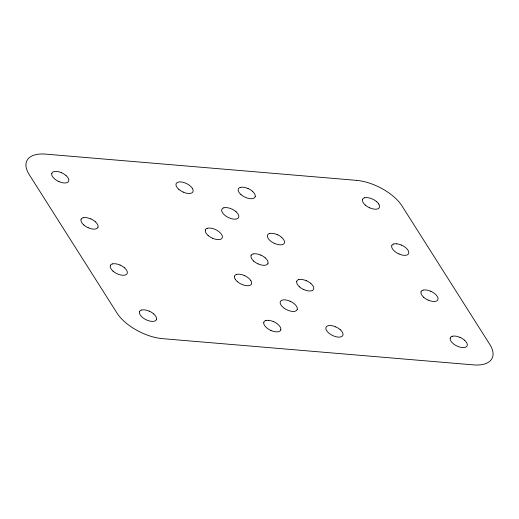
<?xml version="1.0" encoding="UTF-8"?>
<svg xmlns="http://www.w3.org/2000/svg" width="519" height="519" viewBox="0 0 519 519"><rect width="100%" height="100%" fill="white"/><g stroke="black" fill="none" stroke-linecap="round" stroke-linejoin="round"><path stroke-width="0.78" d="M61.553 172.775A9.264 4.535 26.3 0 0 53.879 171.627A9.336 4.567 26.3 0 0 51.77 173.398M61.566 172.749A9.336 4.567 26.3 0 1 65.991 175.526M58.984 181.611A9.271 4.535 26.3 0 0 66.666 182.759A9.336 4.567 26.3 0 0 68.755 180.962A9.271 4.535 26.3 0 0 66.004 175.584M58.958 181.611A9.336 4.567 26.3 0 1 54.534 178.834A9.271 4.535 26.3 0 1 51.796 173.443M88.23 227.744A9.271 4.535 26.3 0 0 95.911 228.898A9.336 4.567 26.3 0 0 98 227.095M83.831 224.987A9.271 4.535 26.3 0 1 81.094 219.595M83.176 217.805A9.271 4.535 26.3 0 1 90.857 218.953M95.249 221.717A9.271 4.535 26.3 0 1 97.994 227.108M88.172 227.737A9.336 4.567 26.3 0 1 83.754 224.967M80.983 219.531A9.336 4.567 26.3 0 1 83.079 217.733M90.812 218.888A9.336 4.567 26.3 0 1 95.237 221.658M113.064 271.119A9.264 4.535 26.3 0 1 110.32 265.728M112.402 263.944A9.264 4.535 26.3 0 1 120.077 265.092M112.999 271.1A9.336 4.567 26.3 0 0 117.424 273.876A9.264 4.535 26.3 0 0 122.419 275.226A9.271 4.535 26.3 0 0 125.157 275.031A9.336 4.567 26.3 0 0 127.252 273.228A9.271 4.535 26.3 0 0 124.502 267.849M120.058 265.021A9.336 4.567 26.3 0 1 124.482 267.798M110.281 265.696A9.336 4.567 26.3 0 1 112.37 263.892M141.616 310.064A9.264 4.535 26.3 0 1 149.297 311.212M153.689 313.969A9.264 4.535 26.3 0 1 156.427 319.36M156.498 319.367A9.342 4.574 26.3 0 1 154.403 321.164A9.271 4.535 26.3 0 1 146.721 320.015A9.342 4.574 26.3 0 1 142.238 317.232A9.264 4.535 26.3 0 1 140.247 314.942A9.271 4.535 26.3 0 1 139.527 311.828M139.475 311.802A9.342 4.574 26.3 0 1 141.564 309.999M149.303 311.153A9.342 4.574 26.3 0 1 153.728 313.93M364.598 197.836A9.264 4.535 26.3 0 1 372.272 198.985A9.336 4.567 26.3 0 1 376.71 201.742M369.645 207.814A9.336 4.567 26.3 0 1 365.22 205.044M362.457 199.614A9.336 4.567 26.3 0 1 364.552 197.81M369.703 207.821A9.264 4.535 26.3 0 0 377.378 208.975A9.336 4.567 26.3 0 0 379.473 207.172A9.271 4.535 26.3 0 0 378.753 204.058M365.311 205.063A9.264 4.535 26.3 0 1 362.573 199.672M376.723 201.794A9.264 4.535 26.3 0 1 378.76 204.09M398.949 253.953A9.271 4.535 26.3 0 0 406.624 255.108A9.336 4.567 26.3 0 0 408.719 253.304A9.271 4.535 26.3 0 0 405.968 247.926A9.336 4.567 26.3 0 0 401.563 245.104M396.607 243.82A9.271 4.535 26.3 0 1 401.576 245.169M391.761 245.792A9.271 4.535 26.3 0 0 394.498 251.177A9.336 4.567 26.3 0 0 398.923 253.953M393.843 244.001A9.271 4.535 26.3 0 1 396.581 243.807M391.735 245.747A9.336 4.567 26.3 0 1 393.83 243.949M428.194 300.092A9.271 4.535 26.3 0 0 435.876 301.241A9.336 4.567 26.3 0 0 437.965 299.437A9.271 4.535 26.3 0 0 435.22 294.065A9.336 4.567 26.3 0 0 430.776 291.237M423.802 297.329A9.271 4.535 26.3 0 1 421.065 291.944M423.147 290.153A9.271 4.535 26.3 0 1 430.822 291.302M428.143 300.086A9.336 4.567 26.3 0 1 423.718 297.309M420.954 291.879A9.336 4.567 26.3 0 1 423.043 290.082M450.258 338.057A9.264 4.535 26.3 0 0 452.996 343.448A9.336 4.567 26.3 0 0 457.414 346.225A9.264 4.535 26.3 0 0 465.121 347.373A9.336 4.567 26.3 0 0 467.21 345.576A9.271 4.535 26.3 0 0 464.46 340.166M452.334 336.273A9.264 4.535 26.3 0 1 460.016 337.421M460.022 337.369A9.336 4.567 26.3 0 1 464.447 340.146M450.226 338.018A9.336 4.567 26.3 0 1 452.321 336.215M303.907 289.608A9.271 4.535 26.3 0 0 311.588 290.757A9.336 4.567 26.3 0 0 313.677 288.953A9.271 4.535 26.3 0 0 310.933 283.582M299.515 286.845A9.271 4.535 26.3 0 1 296.777 281.46M298.86 279.67A9.271 4.535 26.3 0 1 306.541 280.818M303.855 289.602A9.336 4.567 26.3 0 1 299.431 286.825M296.667 281.395A9.336 4.567 26.3 0 1 298.762 279.598M306.495 280.753A9.336 4.567 26.3 0 1 310.913 283.523M258.209 263.918A9.271 4.535 26.3 0 0 265.89 265.066A9.342 4.567 26.3 0 0 267.986 263.269M253.823 261.161A9.271 4.535 26.3 0 1 251.079 255.77M253.162 253.986A9.271 4.535 26.3 0 1 260.843 255.134M265.235 257.891A9.271 4.535 26.3 0 1 267.973 263.282M258.151 263.912A9.342 4.567 26.3 0 1 253.726 261.135M250.962 255.705A9.342 4.567 26.3 0 1 253.058 253.901M260.791 255.056A9.342 4.567 26.3 0 1 265.215 257.833M235.957 211.707A9.271 4.535 26.3 0 1 237.994 214.003A9.271 4.535 26.3 0 1 238.727 217.15A9.342 4.574 26.3 0 1 236.645 218.934A9.271 4.535 26.3 0 1 228.963 217.785A9.342 4.574 26.3 0 1 224.519 215.009A9.264 4.535 26.3 0 1 221.782 209.618A9.342 4.574 26.3 0 1 223.864 207.795M223.864 207.834A9.264 4.535 26.3 0 1 226.595 207.632A9.271 4.535 26.3 0 1 231.565 208.949A9.342 4.574 26.3 0 1 236.028 211.726M290.024 301.234A9.264 4.535 26.3 0 0 282.342 300.079A9.336 4.567 26.3 0 0 280.26 301.87A9.264 4.535 26.3 0 0 280.98 304.977A9.264 4.535 26.3 0 0 283.043 307.293A9.336 4.567 26.3 0 0 287.403 310.044A9.264 4.535 26.3 0 0 292.405 311.4A9.264 4.535 26.3 0 0 295.136 311.205A9.336 4.567 26.3 0 0 297.231 309.402M290.056 301.221A9.336 4.567 26.3 0 1 294.481 303.991A9.264 4.535 26.3 0 1 297.218 309.415M335.754 326.905A9.264 4.535 26.3 0 0 330.785 325.556A9.271 4.535 26.3 0 0 328.04 325.763A9.336 4.567 26.3 0 0 325.958 327.554A9.271 4.535 26.3 0 0 326.678 330.668A9.264 4.535 26.3 0 0 328.709 332.964A9.336 4.567 26.3 0 0 333.133 335.741A9.264 4.535 26.3 0 0 340.834 336.889A9.336 4.567 26.3 0 0 342.929 335.092A9.264 4.535 26.3 0 0 342.196 331.991A9.264 4.535 26.3 0 0 340.146 329.662M335.787 326.912A9.336 4.567 26.3 0 1 340.211 329.688M235.282 279.293A9.271 4.535 26.3 0 1 234.569 276.179M236.651 274.389A9.271 4.535 26.3 0 1 244.326 275.544M237.319 281.59A9.336 4.567 26.3 0 0 241.737 284.36A9.271 4.535 26.3 0 0 249.444 285.515A9.336 4.567 26.3 0 0 251.533 283.711A9.271 4.535 26.3 0 0 250.82 280.604M234.556 276.16A9.336 4.567 26.3 0 1 236.645 274.356M244.378 275.511A9.336 4.567 26.3 0 1 248.802 278.288A9.271 4.535 26.3 0 1 250.82 280.636M237.371 281.603A9.271 4.535 26.3 0 1 235.341 279.306M271.015 330.499A9.264 4.535 26.3 0 0 278.69 331.647A9.336 4.567 26.3 0 0 280.785 329.85M268.673 320.366A9.264 4.535 26.3 0 1 273.643 321.715M280.773 329.863A9.264 4.535 26.3 0 0 278.035 324.472A9.336 4.567 26.3 0 0 273.63 321.644M263.827 322.331A9.264 4.535 26.3 0 0 266.565 327.723A9.336 4.567 26.3 0 0 270.989 330.499M265.91 320.547A9.264 4.535 26.3 0 1 268.647 320.346M263.801 322.293A9.336 4.567 26.3 0 1 265.89 320.489M240.998 194.58A9.264 4.535 26.3 0 1 238.26 189.188A9.336 4.567 26.3 0 1 240.31 187.353M240.342 187.404A9.264 4.535 26.3 0 1 248.017 188.553M255.186 196.688A9.336 4.567 26.3 0 1 253.097 198.485A9.264 4.535 26.3 0 1 250.359 198.686A9.264 4.535 26.3 0 1 245.39 197.337A9.336 4.567 26.3 0 1 240.939 194.56M247.998 188.481A9.336 4.567 26.3 0 1 252.422 191.258M252.435 191.31A9.264 4.535 26.3 0 1 255.179 196.701M269.562 233.518A9.271 4.535 26.3 0 1 277.237 234.666M281.629 237.43A9.271 4.535 26.3 0 1 283.666 239.726A9.271 4.535 26.3 0 1 284.425 242.834A9.336 4.567 26.3 0 1 282.342 244.624A9.271 4.535 26.3 0 1 274.661 243.469M274.609 243.469A9.336 4.567 26.3 0 1 270.185 240.693A9.271 4.535 26.3 0 1 268.18 238.396A9.271 4.535 26.3 0 1 267.467 235.289A9.336 4.567 26.3 0 1 269.556 233.485M277.25 234.614A9.336 4.567 26.3 0 1 281.668 237.391M192.328 188.332A9.264 4.535 26.3 0 0 190.291 186.036A9.336 4.567 26.3 0 0 185.873 183.265A9.264 4.535 26.3 0 0 178.153 182.124A9.336 4.567 26.3 0 0 176.077 183.908A9.264 4.535 26.3 0 0 176.791 187.022A9.264 4.535 26.3 0 0 178.854 189.338M192.315 188.345A9.264 4.535 26.3 0 1 193.036 191.459A9.336 4.567 26.3 0 1 190.953 193.243A9.264 4.535 26.3 0 1 188.215 193.444A9.264 4.535 26.3 0 1 183.246 192.095M183.213 192.088A9.336 4.567 26.3 0 1 178.796 189.318M212.518 238.227A9.271 4.535 26.3 0 0 220.199 239.382A9.336 4.567 26.3 0 0 222.288 237.579A9.271 4.535 26.3 0 0 219.543 232.201A9.336 4.567 26.3 0 0 215.106 229.372A9.271 4.535 26.3 0 0 207.47 228.295M208.125 235.47A9.271 4.535 26.3 0 1 205.388 230.079M212.466 238.227A9.336 4.567 26.3 0 1 208.041 235.451M205.277 230.021A9.336 4.567 26.3 0 1 207.373 228.217M356.365 180.34L45.646 154.124A37.07 18.139 26.3 0 0 30.77 156.602A37.342 18.275 26.3 0 0 25.95 165.801A37.07 18.139 26.3 0 0 29.2 174.572L116.944 312.976A37.07 18.139 26.3 0 0 130.425 326.321A37.342 18.275 26.3 0 0 149.388 335.832A37.07 18.139 26.3 0 0 162.635 338.66L473.354 364.876A37.07 18.146 26.3 0 0 488.23 362.398A37.342 18.275 26.3 0 0 493.05 353.199A37.07 18.139 26.3 0 0 489.8 344.428L402.056 206.024A37.07 18.146 26.3 0 0 388.575 192.679A37.336 18.275 26.3 0 0 369.606 183.168A37.07 18.139 26.3 0 0 356.365 180.34"/></g></svg>
